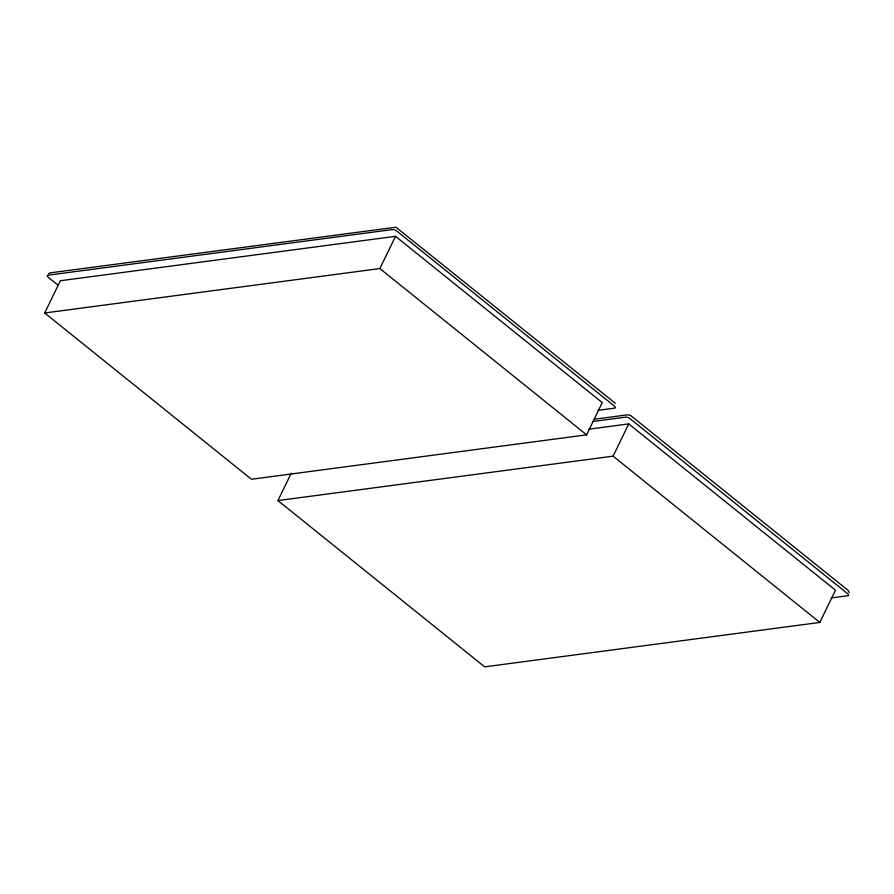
<?xml version="1.0" encoding="UTF-8"?>
<svg xmlns="http://www.w3.org/2000/svg" width="894" height="894" viewBox="0 0 894 894"><rect width="100%" height="100%" fill="white"/><g stroke="black" fill="none" stroke-linecap="round" stroke-linejoin="round"><path stroke-width="1.34" d="M44.7 312.978L60.356 280.738L395.517 236.318L602.254 402.602L586.598 434.842L251.438 479.262L44.7 312.978L379.861 268.558L586.598 434.842M379.861 268.558L395.517 236.318M588.755 429.209L628.75 423.912L835.488 590.196L819.832 622.436L484.671 666.857L277.933 500.573L291.176 473.284M277.933 500.573L613.094 456.152L628.75 423.912M48.455 273.754L50.075 272.871L395.964 227.21L615.363 403.328M597.997 410.346L614.603 408.145A3.33 1.296 25.9 0 0 614.323 406.032L396.858 231.121A3.33 1.296 25.9 0 0 392.555 229.546L48.008 275.196A3.33 1.296 25.9 0 0 48.287 277.319L58.076 285.186M594.644 419.197L627.856 414.794L630.371 415.297L848.16 590.442L849.3 592.554M592.577 421.532L625.789 417.129A3.33 1.296 25.9 0 1 630.091 418.716L847.557 593.616A3.33 1.296 25.9 0 1 847.836 595.728L831.241 597.93M613.094 456.152L819.832 622.436"/></g></svg>
